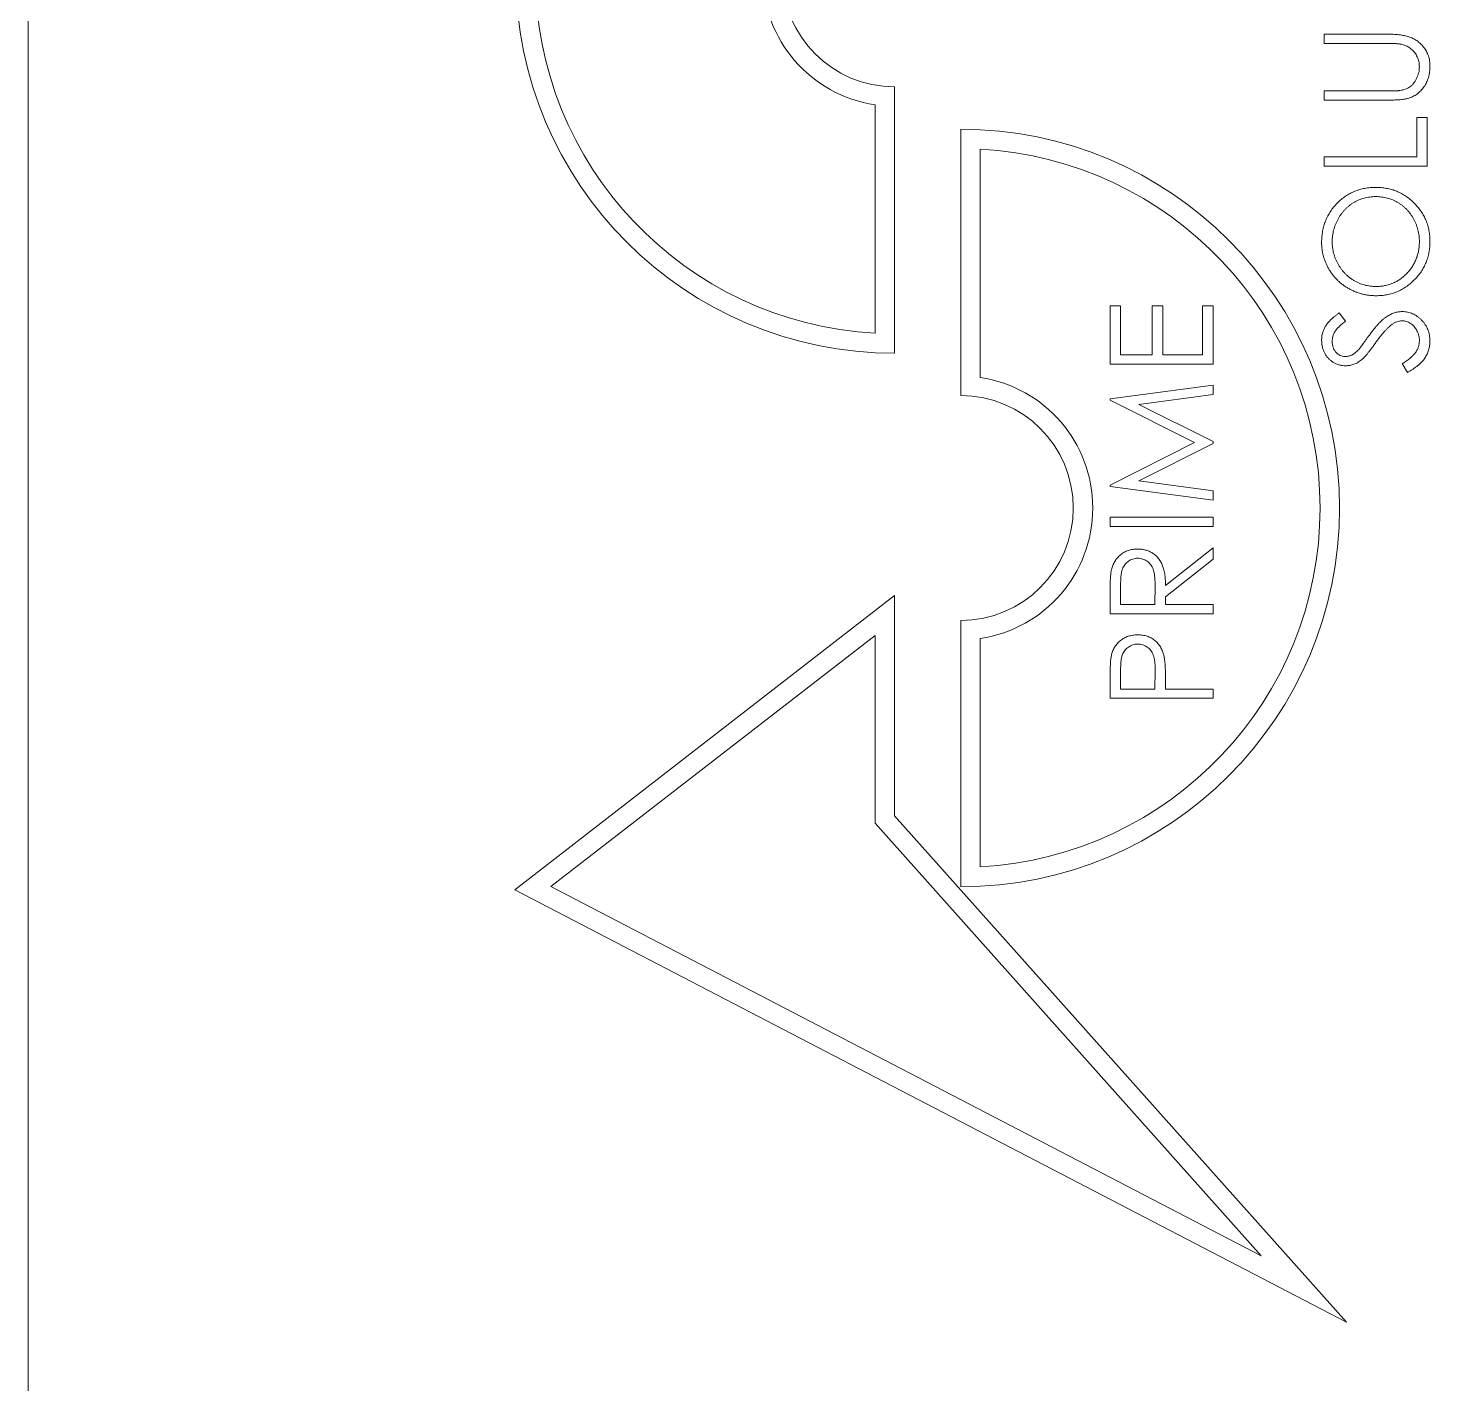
# Model space of a CAD drawing. Header units: millimetres. Extents: x 60229 to 91621, y 21923 to 36546.
# Drawn here: x 69860.73 to 69867.93, y 30009.08 to 30016.04 of the extents above; entities that cross this region are included whole.
import ezdxf

# ---------------------------------------------------------------- set-up
doc = ezdxf.new("R2010")
doc.units = ezdxf.units.MM

# ---------------------------------------------------------------- blocks, each defined once
blk = doc.blocks.new('PS2-40S3P40G-DM')
at = {"color": 7, "linetype": 'Continuous', "lineweight": 0}
for p, q in [((8.1555, -6.4077), (8.1555, 13.0923)), ((14.8119, 3.4856), (15.1315, 3.4856)), ((14.8119, 3.4381), (14.8119, 3.4856)), ((15.129, 3.4381), (14.8119, 3.4381)), ((12.6055, 1.8473), (12.6055, 3.2148)), ((14.8119, 3.1939), (15.129, 3.1939)), ((14.8119, 3.1464), (14.8119, 3.1939)), ((12.5055, 1.95), (12.5055, 3.1222)), ((15.1315, 3.1464), (14.8119, 3.1464)), ((15.2868, 3.0582), (15.3411, 3.0582)), ((15.2868, 2.8546), (15.2868, 3.0582)), ((15.3411, 3.0582), (15.3411, 2.8072)), ((12.9455, 2.9973), (12.9455, 1.6298)), ((13.0455, 2.8945), (13.0455, 1.7223)), ((14.8119, 2.8546), (15.2868, 2.8546)), ((14.8119, 2.8072), (14.8119, 2.8546)), ((15.3411, 2.8072), (14.8119, 2.8072)), ((13.7119, 2.09), (13.7662, 2.09)), ((13.7119, 1.7915), (13.7119, 2.09)), ((13.7662, 2.09), (13.7662, 1.839)), ((13.929, 2.09), (13.9833, 2.09)), ((13.929, 1.839), (13.929, 2.09)), ((13.9833, 2.09), (13.9833, 1.839)), ((14.1868, 2.09), (14.2411, 2.09)), ((14.1868, 1.839), (14.1868, 2.09)), ((14.2411, 2.09), (14.2411, 1.7915)), ((14.8879, 2.0541), (14.9205, 2.0112)), ((13.7662, 1.839), (13.929, 1.839)), ((13.9833, 1.839), (14.1868, 1.839)), ((14.2411, 1.7915), (13.7119, 1.7915)), ((15.239, 1.7488), (15.2122, 1.7936)), ((13.7119, 1.6127), (14.2411, 1.683)), ((14.2411, 1.683), (14.2411, 1.6353)), ((13.7119, 1.6058), (13.7119, 1.6127)), ((14.1461, 1.3878), (13.7119, 1.6058)), ((14.2411, 1.6353), (13.8603, 1.5846)), ((13.8603, 1.5846), (14.2411, 1.3936)), ((13.7119, 1.1694), (14.1461, 1.3878)), ((14.2411, 1.3829), (13.8595, 1.1911)), ((14.2411, 1.3936), (14.2411, 1.3829)), ((13.7119, 1.1626), (13.7119, 1.1694)), ((14.2411, 1.0927), (13.7119, 1.1626)), ((13.8595, 1.1911), (14.2411, 1.1405)), ((14.2411, 1.1405), (14.2411, 1.0927)), ((13.7119, 1.0045), (14.2411, 1.0045)), ((13.7119, 0.957), (13.7119, 1.0045)), ((14.2411, 0.957), (13.7119, 0.957)), ((14.2411, 1.0045), (14.2411, 0.957)), ((13.9968, 0.6541), (14.2411, 0.8485)), ((14.2411, 0.8485), (14.2411, 0.7898)), ((14.2411, 0.7898), (13.9968, 0.5954)), ((13.7662, 0.656), (13.7662, 0.5568)), ((13.9426, 0.5568), (13.9433, 0.6537)), ((12.6055, 0.6023), (10.6555, -0.9077)), ((12.6055, -0.5277), (12.6055, 0.6023)), ((13.7119, 0.5093), (13.7119, 0.6152)), ((13.9968, 0.5954), (13.9968, 0.5568)), ((14.2411, 0.5093), (13.7119, 0.5093)), ((13.7662, 0.5568), (13.9426, 0.5568)), ((13.9968, 0.5568), (14.2411, 0.5568)), ((14.2411, 0.5568), (14.2411, 0.5093)), ((12.9455, 0.4748), (12.9455, -0.8927)), ((12.5055, 0.3983), (10.8403, -0.8911)), ((12.5055, -0.5659), (12.5055, 0.3983)), ((13.0455, 0.3822), (13.0455, -0.79)), ((13.7662, 0.2194), (13.7662, 0.1226)), ((13.7119, 0.0751), (13.7119, 0.1789)), ((13.9426, 0.1226), (13.9437, 0.2152)), ((13.9968, 0.1604), (13.9968, 0.1226)), ((14.2411, 0.0751), (13.7119, 0.0751)), ((13.7662, 0.1226), (13.9426, 0.1226)), ((13.9968, 0.1226), (14.2411, 0.1226)), ((14.2411, 0.1226), (14.2411, 0.0751)), ((14.4879, -2.7875), (12.5055, -0.5659)), ((14.9255, -3.1277), (12.6055, -0.5277)), ((10.6555, -0.9077), (14.9255, -3.1277)), ((10.8403, -0.8911), (14.4879, -2.7875))]:
    blk.add_line(p, q, dxfattribs=at)
for centre, radius, start, end in [((12.6055, 3.7923), 1.945, 90, 270), ((12.6055, 3.7923), 1.845, 93.10698, 266.89302), ((12.6055, 3.7923), 0.6775, 98.48795, 261.51205), ((12.6055, 3.7923), 0.5775, 90, 270), ((12.9455, 1.0523), 1.945, 270, 90), ((12.9455, 1.0523), 1.845, 273.10698, 86.89302), ((12.9455, 1.0523), 0.6775, 278.48795, 81.51205), ((12.9455, 1.0523), 0.5775, 270, 90)]:
    blk.add_arc(centre, radius, start, end, dxfattribs=at)
for points, knots in [([(15.1315, 3.4856), (15.1373, 3.4855), (15.1485, 3.4855), (15.165, 3.4848), (15.1806, 3.4838), (15.1954, 3.4823), (15.2093, 3.4804), (15.2223, 3.4782), (15.2345, 3.4754), (15.246, 3.4722), (15.257, 3.4686), (15.2674, 3.4638), (15.2775, 3.4585), (15.2872, 3.4522), (15.2965, 3.4449), (15.3055, 3.437), (15.3141, 3.4281), (15.3223, 3.4185), (15.33, 3.4083), (15.3366, 3.3975), (15.342, 3.386), (15.3468, 3.3741), (15.3503, 3.3616), (15.3528, 3.3486), (15.3543, 3.335), (15.3545, 3.3258), (15.3546, 3.3212)], [0, 0, 0, 0, 0.054863, 0.107068, 0.156992, 0.20401, 0.248513, 0.290509, 0.330189, 0.367589, 0.403883, 0.440037, 0.476326, 0.512827, 0.550256, 0.588407, 0.627439, 0.667776, 0.708433, 0.748606, 0.788948, 0.829446, 0.87036, 0.912207, 0.955543, 1, 1, 1, 1]), ([(15.1315, 3.4856), (15.1373, 3.4855), (15.1485, 3.4855), (15.165, 3.4848), (15.1806, 3.4838), (15.1954, 3.4823), (15.2093, 3.4804), (15.2223, 3.4782), (15.2345, 3.4754), (15.246, 3.4722), (15.257, 3.4686), (15.2674, 3.4638), (15.2775, 3.4585), (15.2872, 3.4522), (15.2965, 3.4449), (15.3055, 3.437), (15.3141, 3.4281), (15.3223, 3.4185), (15.33, 3.4083), (15.3366, 3.3975), (15.342, 3.386), (15.3468, 3.3741), (15.3503, 3.3616), (15.3528, 3.3486), (15.3543, 3.335), (15.3545, 3.3258), (15.3546, 3.3212)], [0, 0, 0, 0, 0.054863, 0.107068, 0.156992, 0.20401, 0.248513, 0.290509, 0.330189, 0.367589, 0.403883, 0.440037, 0.476326, 0.512827, 0.550256, 0.588407, 0.627439, 0.667776, 0.708433, 0.748606, 0.788948, 0.829446, 0.87036, 0.912207, 0.955543, 1, 1, 1, 1]), ([(15.2111, 3.4327), (15.2092, 3.4331), (15.2051, 3.4341), (15.1981, 3.4351), (15.1898, 3.4361), (15.1801, 3.4368), (15.1692, 3.4374), (15.1569, 3.4378), (15.1434, 3.438), (15.1339, 3.4381), (15.129, 3.4381)], [0, 0, 0, 0, 0.0698351, 0.1556208, 0.2578016, 0.3738112, 0.5064025, 0.6555645, 0.8200793, 1, 1, 1, 1]), ([(15.2111, 3.4327), (15.2092, 3.4331), (15.2051, 3.4341), (15.1981, 3.4351), (15.1898, 3.4361), (15.1801, 3.4368), (15.1692, 3.4374), (15.1569, 3.4378), (15.1434, 3.438), (15.1339, 3.4381), (15.129, 3.4381)], [0, 0, 0, 0, 0.0698351, 0.1556208, 0.2578016, 0.3738112, 0.5064025, 0.6555645, 0.8200793, 1, 1, 1, 1]), ([(15.3004, 3.3185), (15.3002, 3.3228), (15.2999, 3.3314), (15.2979, 3.3442), (15.2943, 3.3567), (15.2894, 3.3688), (15.2835, 3.3803), (15.2763, 3.391), (15.268, 3.4005), (15.2587, 3.4092), (15.2483, 3.4167), (15.237, 3.4234), (15.2244, 3.4286), (15.2156, 3.4313), (15.2111, 3.4327)], [0, 0, 0, 0, 0.082893, 0.165308, 0.24777, 0.331788, 0.415226, 0.496315, 0.577102, 0.657736, 0.739278, 0.823164, 0.909473, 1, 1, 1, 1]), ([(15.3004, 3.3185), (15.3002, 3.3228), (15.2999, 3.3314), (15.2979, 3.3442), (15.2943, 3.3567), (15.2894, 3.3688), (15.2835, 3.3803), (15.2763, 3.391), (15.268, 3.4005), (15.2587, 3.4092), (15.2483, 3.4167), (15.237, 3.4234), (15.2244, 3.4286), (15.2156, 3.4313), (15.2111, 3.4327)], [0, 0, 0, 0, 0.082893, 0.165308, 0.24777, 0.331788, 0.415226, 0.496315, 0.577102, 0.657736, 0.739278, 0.823164, 0.909473, 1, 1, 1, 1]), ([(15.1993, 3.196), (15.2044, 3.1967), (15.214, 3.1982), (15.2278, 3.2022), (15.2402, 3.2075), (15.2515, 3.2141), (15.2618, 3.2224), (15.2709, 3.2327), (15.2793, 3.2448), (15.2866, 3.2585), (15.2926, 3.2732), (15.2971, 3.2882), (15.2999, 3.3034), (15.3002, 3.3135), (15.3004, 3.3185)], [0, 0, 0, 0, 0.0868981, 0.1677529, 0.244964, 0.3181296, 0.3923372, 0.4700996, 0.554266, 0.6443987, 0.7369184, 0.8261973, 0.913693, 1, 1, 1, 1]), ([(15.1993, 3.196), (15.2044, 3.1967), (15.214, 3.1982), (15.2278, 3.2022), (15.2402, 3.2075), (15.2515, 3.2141), (15.2618, 3.2224), (15.2709, 3.2327), (15.2793, 3.2448), (15.2866, 3.2585), (15.2926, 3.2732), (15.2971, 3.2882), (15.2999, 3.3034), (15.3002, 3.3135), (15.3004, 3.3185)], [0, 0, 0, 0, 0.0868981, 0.1677529, 0.244964, 0.3181296, 0.3923372, 0.4700996, 0.554266, 0.6443987, 0.7369184, 0.8261973, 0.913693, 1, 1, 1, 1]), ([(15.3546, 3.3212), (15.3545, 3.3161), (15.3543, 3.3061), (15.353, 3.2914), (15.3504, 3.2773), (15.3472, 3.2636), (15.3429, 3.2506), (15.3375, 3.2381), (15.3314, 3.2262), (15.3242, 3.2149), (15.3163, 3.2043), (15.3076, 3.1947), (15.2985, 3.1858), (15.2886, 3.1779), (15.2782, 3.171), (15.267, 3.165), (15.2553, 3.1598), (15.2471, 3.1571), (15.243, 3.1558)], [0, 0, 0, 0, 0.071184, 0.139662, 0.206344, 0.271408, 0.335461, 0.39832, 0.460631, 0.523264, 0.585019, 0.645206, 0.704252, 0.762968, 0.821064, 0.880088, 0.939381, 1, 1, 1, 1]), ([(15.3546, 3.3212), (15.3545, 3.3161), (15.3543, 3.3061), (15.353, 3.2914), (15.3504, 3.2773), (15.3472, 3.2636), (15.3429, 3.2506), (15.3375, 3.2381), (15.3314, 3.2262), (15.3242, 3.2149), (15.3163, 3.2043), (15.3076, 3.1947), (15.2985, 3.1858), (15.2886, 3.1779), (15.2782, 3.171), (15.267, 3.165), (15.2553, 3.1598), (15.2471, 3.1571), (15.243, 3.1558)], [0, 0, 0, 0, 0.071184, 0.139662, 0.206344, 0.271408, 0.335461, 0.39832, 0.460631, 0.523264, 0.585019, 0.645206, 0.704252, 0.762968, 0.821064, 0.880088, 0.939381, 1, 1, 1, 1]), ([(15.129, 3.1939), (15.1334, 3.1938), (15.142, 3.1938), (15.1541, 3.1939), (15.1649, 3.1942), (15.1743, 3.1943), (15.1825, 3.1947), (15.1893, 3.195), (15.1948, 3.1953), (15.198, 3.1958), (15.1993, 3.196)], [0, 0, 0, 0, 0.191079, 0.362605, 0.516099, 0.650038, 0.765977, 0.862374, 0.940842, 1, 1, 1, 1]), ([(15.129, 3.1939), (15.1334, 3.1938), (15.142, 3.1938), (15.1541, 3.1939), (15.1649, 3.1942), (15.1743, 3.1943), (15.1825, 3.1947), (15.1893, 3.195), (15.1948, 3.1953), (15.198, 3.1958), (15.1993, 3.196)], [0, 0, 0, 0, 0.191079, 0.362605, 0.516099, 0.650038, 0.765977, 0.862374, 0.940842, 1, 1, 1, 1]), ([(15.243, 3.1558), (15.2402, 3.155), (15.2341, 3.1533), (15.224, 3.1515), (15.2123, 3.15), (15.1992, 3.1485), (15.1844, 3.1477), (15.1682, 3.1469), (15.1504, 3.1464), (15.138, 3.1464), (15.1315, 3.1464)], [0, 0, 0, 0, 0.0781299, 0.1694654, 0.2743353, 0.3921102, 0.5236873, 0.6683654, 0.8271319, 1, 1, 1, 1]), ([(15.243, 3.1558), (15.2402, 3.155), (15.2341, 3.1533), (15.224, 3.1515), (15.2123, 3.15), (15.1992, 3.1485), (15.1844, 3.1477), (15.1682, 3.1469), (15.1504, 3.1464), (15.138, 3.1464), (15.1315, 3.1464)], [0, 0, 0, 0, 0.0781299, 0.1694654, 0.2743353, 0.3921102, 0.5236873, 0.6683654, 0.8271319, 1, 1, 1, 1]), ([(14.7983, 2.4171), (14.7986, 2.4269), (14.7991, 2.4461), (14.8029, 2.4744), (14.8091, 2.5014), (14.8179, 2.5273), (14.8293, 2.5519), (14.8432, 2.5753), (14.8596, 2.5974), (14.8783, 2.618), (14.8988, 2.6369), (14.9207, 2.6534), (14.9438, 2.6674), (14.9681, 2.6788), (14.9934, 2.6878), (15.0201, 2.694), (15.0478, 2.6979), (15.0667, 2.6984), (15.0763, 2.6986)], [0, 0, 0, 0, 0.066567, 0.130742, 0.193348, 0.254998, 0.316119, 0.377264, 0.4394, 0.502805, 0.566356, 0.628251, 0.689107, 0.749358, 0.81018, 0.871617, 0.934873, 1, 1, 1, 1]), ([(14.7983, 2.4171), (14.7986, 2.4269), (14.7991, 2.4461), (14.8029, 2.4744), (14.8091, 2.5014), (14.8179, 2.5273), (14.8293, 2.5519), (14.8432, 2.5753), (14.8596, 2.5974), (14.8783, 2.618), (14.8988, 2.6369), (14.9207, 2.6534), (14.9438, 2.6674), (14.9681, 2.6788), (14.9934, 2.6878), (15.0201, 2.694), (15.0478, 2.6979), (15.0667, 2.6984), (15.0763, 2.6986)], [0, 0, 0, 0, 0.066567, 0.130742, 0.193348, 0.254998, 0.316119, 0.377264, 0.4394, 0.502805, 0.566356, 0.628251, 0.689107, 0.749358, 0.81018, 0.871617, 0.934873, 1, 1, 1, 1]), ([(15.0763, 2.6986), (15.0858, 2.6984), (15.1046, 2.6979), (15.1321, 2.694), (15.1586, 2.6877), (15.1839, 2.6789), (15.2081, 2.6675), (15.2312, 2.6535), (15.2532, 2.637), (15.2738, 2.6182), (15.2927, 2.5977), (15.3093, 2.5759), (15.3233, 2.5528), (15.3349, 2.5287), (15.3436, 2.5034), (15.35, 2.477), (15.3539, 2.4495), (15.3544, 2.4308), (15.3546, 2.4213)], [0, 0, 0, 0, 0.065234, 0.128584, 0.190343, 0.251408, 0.312206, 0.373614, 0.436264, 0.500407, 0.564535, 0.627137, 0.688338, 0.74924, 0.810076, 0.871656, 0.934766, 1, 1, 1, 1]), ([(15.0763, 2.6986), (15.0858, 2.6984), (15.1046, 2.6979), (15.1321, 2.694), (15.1586, 2.6877), (15.1839, 2.6789), (15.2081, 2.6675), (15.2312, 2.6535), (15.2532, 2.637), (15.2738, 2.6182), (15.2927, 2.5977), (15.3093, 2.5759), (15.3233, 2.5528), (15.3349, 2.5287), (15.3436, 2.5034), (15.35, 2.477), (15.3539, 2.4495), (15.3544, 2.4308), (15.3546, 2.4213)], [0, 0, 0, 0, 0.065234, 0.128584, 0.190343, 0.251408, 0.312206, 0.373614, 0.436264, 0.500407, 0.564535, 0.627137, 0.688338, 0.74924, 0.810076, 0.871656, 0.934766, 1, 1, 1, 1]), ([(15.0762, 2.6511), (15.071, 2.6511), (15.0609, 2.6509), (15.0458, 2.6493), (15.0311, 2.6471), (15.0168, 2.6438), (15.0029, 2.6395), (14.9894, 2.6343), (14.9762, 2.6281), (14.9634, 2.6211), (14.9511, 2.6131), (14.9394, 2.6044), (14.9284, 2.5948), (14.9179, 2.5846), (14.9082, 2.5736), (14.8991, 2.5617), (14.8904, 2.5492), (14.8827, 2.5358), (14.8756, 2.5221), (14.8695, 2.508), (14.8642, 2.4938), (14.86, 2.4793), (14.8567, 2.4646), (14.8544, 2.4497), (14.8528, 2.4346), (14.8527, 2.4245), (14.8526, 2.4194)], [0, 0, 0, 0, 0.042912, 0.085123, 0.126463, 0.167439, 0.207959, 0.248229, 0.288726, 0.329643, 0.370507, 0.411095, 0.451782, 0.492365, 0.533442, 0.575216, 0.617557, 0.660784, 0.704049, 0.746973, 0.789181, 0.831118, 0.873248, 0.915173, 0.957384, 1, 1, 1, 1]), ([(15.0762, 2.6511), (15.071, 2.6511), (15.0609, 2.6509), (15.0458, 2.6493), (15.0311, 2.6471), (15.0168, 2.6438), (15.0029, 2.6395), (14.9894, 2.6343), (14.9762, 2.6281), (14.9634, 2.6211), (14.9511, 2.6131), (14.9394, 2.6044), (14.9284, 2.5948), (14.9179, 2.5846), (14.9082, 2.5736), (14.8991, 2.5617), (14.8904, 2.5492), (14.8827, 2.5358), (14.8756, 2.5221), (14.8695, 2.508), (14.8642, 2.4938), (14.86, 2.4793), (14.8567, 2.4646), (14.8544, 2.4497), (14.8528, 2.4346), (14.8527, 2.4245), (14.8526, 2.4194)], [0, 0, 0, 0, 0.042912, 0.085123, 0.126463, 0.167439, 0.207959, 0.248229, 0.288726, 0.329643, 0.370507, 0.411095, 0.451782, 0.492365, 0.533442, 0.575216, 0.617557, 0.660784, 0.704049, 0.746973, 0.789181, 0.831118, 0.873248, 0.915173, 0.957384, 1, 1, 1, 1]), ([(15.3004, 2.4194), (15.3003, 2.4246), (15.3002, 2.435), (15.2987, 2.4504), (15.2964, 2.4656), (15.2931, 2.4805), (15.289, 2.495), (15.2839, 2.5093), (15.2778, 2.5232), (15.271, 2.5368), (15.2632, 2.5499), (15.2549, 2.5623), (15.2458, 2.5739), (15.2361, 2.5849), (15.2255, 2.595), (15.2144, 2.6045), (15.2025, 2.6131), (15.1901, 2.621), (15.1772, 2.6282), (15.1638, 2.6343), (15.1501, 2.6395), (15.136, 2.6438), (15.1215, 2.6471), (15.1067, 2.6493), (15.0916, 2.6509), (15.0813, 2.6511), (15.0762, 2.6511)], [0, 0, 0, 0, 0.043639, 0.086549, 0.129194, 0.171459, 0.213444, 0.255398, 0.297507, 0.340084, 0.382496, 0.424107, 0.464849, 0.505555, 0.546202, 0.586772, 0.627275, 0.668486, 0.709511, 0.750395, 0.791069, 0.832005, 0.873119, 0.9146, 0.95695, 1, 1, 1, 1]), ([(15.3004, 2.4194), (15.3003, 2.4246), (15.3002, 2.435), (15.2987, 2.4504), (15.2964, 2.4656), (15.2931, 2.4805), (15.289, 2.495), (15.2839, 2.5093), (15.2778, 2.5232), (15.271, 2.5368), (15.2632, 2.5499), (15.2549, 2.5623), (15.2458, 2.5739), (15.2361, 2.5849), (15.2255, 2.595), (15.2144, 2.6045), (15.2025, 2.6131), (15.1901, 2.621), (15.1772, 2.6282), (15.1638, 2.6343), (15.1501, 2.6395), (15.136, 2.6438), (15.1215, 2.6471), (15.1067, 2.6493), (15.0916, 2.6509), (15.0813, 2.6511), (15.0762, 2.6511)], [0, 0, 0, 0, 0.043639, 0.086549, 0.129194, 0.171459, 0.213444, 0.255398, 0.297507, 0.340084, 0.382496, 0.424107, 0.464849, 0.505555, 0.546202, 0.586772, 0.627275, 0.668486, 0.709511, 0.750395, 0.791069, 0.832005, 0.873119, 0.9146, 0.95695, 1, 1, 1, 1]), ([(15.0788, 2.1423), (15.0725, 2.1424), (15.06, 2.1425), (15.0414, 2.1445), (15.0232, 2.1473), (15.0052, 2.1513), (14.9877, 2.1566), (14.9704, 2.1628), (14.9536, 2.1704), (14.9372, 2.1789), (14.9214, 2.1885), (14.9064, 2.1991), (14.8922, 2.2102), (14.8791, 2.2225), (14.8667, 2.2355), (14.8553, 2.2493), (14.8447, 2.2639), (14.8351, 2.2794), (14.8264, 2.2954), (14.819, 2.3118), (14.8126, 2.3286), (14.8074, 2.3456), (14.8033, 2.363), (14.8005, 2.3807), (14.7986, 2.3988), (14.7984, 2.4109), (14.7983, 2.4171)], [0, 0, 0, 0, 0.043209, 0.085873, 0.12812, 0.170152, 0.211918, 0.253753, 0.296006, 0.338443, 0.381015, 0.42282, 0.464089, 0.505126, 0.545975, 0.586985, 0.628339, 0.670084, 0.711992, 0.753039, 0.794049, 0.834886, 0.875498, 0.916547, 0.958004, 1, 1, 1, 1]), ([(15.0788, 2.1423), (15.0725, 2.1424), (15.06, 2.1425), (15.0414, 2.1445), (15.0232, 2.1473), (15.0052, 2.1513), (14.9877, 2.1566), (14.9704, 2.1628), (14.9536, 2.1704), (14.9372, 2.1789), (14.9214, 2.1885), (14.9064, 2.1991), (14.8922, 2.2102), (14.8791, 2.2225), (14.8667, 2.2355), (14.8553, 2.2493), (14.8447, 2.2639), (14.8351, 2.2794), (14.8264, 2.2954), (14.819, 2.3118), (14.8126, 2.3286), (14.8074, 2.3456), (14.8033, 2.363), (14.8005, 2.3807), (14.7986, 2.3988), (14.7984, 2.4109), (14.7983, 2.4171)], [0, 0, 0, 0, 0.043209, 0.085873, 0.12812, 0.170152, 0.211918, 0.253753, 0.296006, 0.338443, 0.381015, 0.42282, 0.464089, 0.505126, 0.545975, 0.586985, 0.628339, 0.670084, 0.711992, 0.753039, 0.794049, 0.834886, 0.875498, 0.916547, 0.958004, 1, 1, 1, 1]), ([(14.8526, 2.4194), (14.8527, 2.4144), (14.8528, 2.4044), (14.8544, 2.3895), (14.8567, 2.3749), (14.86, 2.3604), (14.8643, 2.3461), (14.8694, 2.3321), (14.8756, 2.3182), (14.8827, 2.3046), (14.8906, 2.2916), (14.8991, 2.2791), (14.9083, 2.2674), (14.9182, 2.2565), (14.9288, 2.2463), (14.9399, 2.2368), (14.9518, 2.228), (14.9643, 2.2201), (14.9773, 2.213), (14.9906, 2.2067), (15.0044, 2.2015), (15.0186, 2.1973), (15.0331, 2.1938), (15.0479, 2.1916), (15.0631, 2.19), (15.0734, 2.1899), (15.0786, 2.1898)], [0, 0, 0, 0, 0.042017, 0.083632, 0.124965, 0.166222, 0.207584, 0.249508, 0.291612, 0.334606, 0.37747, 0.419392, 0.460873, 0.501919, 0.542707, 0.583836, 0.624654, 0.666009, 0.707437, 0.748588, 0.789403, 0.830765, 0.87209, 0.914006, 0.956505, 1, 1, 1, 1]), ([(14.8526, 2.4194), (14.8527, 2.4144), (14.8528, 2.4044), (14.8544, 2.3895), (14.8567, 2.3749), (14.86, 2.3604), (14.8643, 2.3461), (14.8694, 2.3321), (14.8756, 2.3182), (14.8827, 2.3046), (14.8906, 2.2916), (14.8991, 2.2791), (14.9083, 2.2674), (14.9182, 2.2565), (14.9288, 2.2463), (14.9399, 2.2368), (14.9518, 2.228), (14.9643, 2.2201), (14.9773, 2.213), (14.9906, 2.2067), (15.0044, 2.2015), (15.0186, 2.1973), (15.0331, 2.1938), (15.0479, 2.1916), (15.0631, 2.19), (15.0734, 2.1899), (15.0786, 2.1898)], [0, 0, 0, 0, 0.042017, 0.083632, 0.124965, 0.166222, 0.207584, 0.249508, 0.291612, 0.334606, 0.37747, 0.419392, 0.460873, 0.501919, 0.542707, 0.583836, 0.624654, 0.666009, 0.707437, 0.748588, 0.789403, 0.830765, 0.87209, 0.914006, 0.956505, 1, 1, 1, 1]), ([(15.0786, 2.1898), (15.0863, 2.19), (15.1013, 2.1904), (15.1233, 2.1937), (15.1445, 2.1988), (15.1648, 2.2063), (15.1841, 2.2158), (15.2026, 2.2274), (15.22, 2.2412), (15.2364, 2.2569), (15.2513, 2.274), (15.2645, 2.2922), (15.2755, 2.3113), (15.2848, 2.3312), (15.2917, 2.352), (15.2967, 2.3737), (15.2999, 2.3963), (15.3002, 2.4116), (15.3004, 2.4194)], [0, 0, 0, 0, 0.064501, 0.126894, 0.187739, 0.24842, 0.308586, 0.36958, 0.431822, 0.496172, 0.560657, 0.623491, 0.685245, 0.746643, 0.808335, 0.870491, 0.93432, 1, 1, 1, 1]), ([(15.0786, 2.1898), (15.0863, 2.19), (15.1013, 2.1904), (15.1233, 2.1937), (15.1445, 2.1988), (15.1648, 2.2063), (15.1841, 2.2158), (15.2026, 2.2274), (15.22, 2.2412), (15.2364, 2.2569), (15.2513, 2.274), (15.2645, 2.2922), (15.2755, 2.3113), (15.2848, 2.3312), (15.2917, 2.352), (15.2967, 2.3737), (15.2999, 2.3963), (15.3002, 2.4116), (15.3004, 2.4194)], [0, 0, 0, 0, 0.064501, 0.126894, 0.187739, 0.24842, 0.308586, 0.36958, 0.431822, 0.496172, 0.560657, 0.623491, 0.685245, 0.746643, 0.808335, 0.870491, 0.93432, 1, 1, 1, 1]), ([(15.3546, 2.4213), (15.3544, 2.4117), (15.3539, 2.3928), (15.35, 2.3651), (15.3438, 2.3384), (15.335, 2.3129), (15.3235, 2.2886), (15.3096, 2.2654), (15.293, 2.2434), (15.2743, 2.2228), (15.2538, 2.2039), (15.2319, 2.1875), (15.209, 2.1735), (15.185, 2.1622), (15.16, 2.1531), (15.1338, 2.147), (15.1067, 2.143), (15.0882, 2.1425), (15.0788, 2.1423)], [0, 0, 0, 0, 0.065819, 0.129747, 0.192072, 0.253459, 0.31457, 0.37628, 0.439026, 0.503267, 0.567493, 0.629705, 0.691, 0.751452, 0.812004, 0.87315, 0.935635, 1, 1, 1, 1]), ([(15.3546, 2.4213), (15.3544, 2.4117), (15.3539, 2.3928), (15.35, 2.3651), (15.3438, 2.3384), (15.335, 2.3129), (15.3235, 2.2886), (15.3096, 2.2654), (15.293, 2.2434), (15.2743, 2.2228), (15.2538, 2.2039), (15.2319, 2.1875), (15.209, 2.1735), (15.185, 2.1622), (15.16, 2.1531), (15.1338, 2.147), (15.1067, 2.143), (15.0882, 2.1425), (15.0788, 2.1423)], [0, 0, 0, 0, 0.065819, 0.129747, 0.192072, 0.253459, 0.31457, 0.37628, 0.439026, 0.503267, 0.567493, 0.629705, 0.691, 0.751452, 0.812004, 0.87315, 0.935635, 1, 1, 1, 1]), ([(14.7983, 1.9131), (14.7986, 1.9194), (14.799, 1.9318), (14.8027, 1.95), (14.8087, 1.9676), (14.8157, 1.9817), (14.8227, 1.9928), (14.8291, 2.0012), (14.8364, 2.0098), (14.8448, 2.0184), (14.8541, 2.0272), (14.8645, 2.0361), (14.8757, 2.0452), (14.8838, 2.0511), (14.8879, 2.0541)], [0, 0, 0, 0, 0.107209, 0.2132044, 0.3185615, 0.4265006, 0.4833404, 0.5432849, 0.6079743, 0.6771986, 0.7507411, 0.8287515, 0.9122099, 1, 1, 1, 1]), ([(14.7983, 1.9131), (14.7986, 1.9194), (14.799, 1.9318), (14.8027, 1.95), (14.8087, 1.9676), (14.8157, 1.9817), (14.8227, 1.9928), (14.8291, 2.0012), (14.8364, 2.0098), (14.8448, 2.0184), (14.8541, 2.0272), (14.8645, 2.0361), (14.8757, 2.0452), (14.8838, 2.0511), (14.8879, 2.0541)], [0, 0, 0, 0, 0.107209, 0.2132044, 0.3185615, 0.4265006, 0.4833404, 0.5432849, 0.6079743, 0.6771986, 0.7507411, 0.8287515, 0.9122099, 1, 1, 1, 1]), ([(15.0407, 1.9362), (15.0448, 1.942), (15.0529, 1.9531), (15.0651, 1.9689), (15.077, 1.9833), (15.0885, 1.9962), (15.0996, 2.0078), (15.1105, 2.018), (15.1209, 2.0268), (15.1342, 2.0365), (15.1507, 2.0462), (15.1709, 2.0546), (15.1911, 2.0599), (15.2047, 2.0606), (15.2114, 2.0609)], [0, 0, 0, 0, 0.096967, 0.187763, 0.272381, 0.351302, 0.424312, 0.491882, 0.554203, 0.610843, 0.715918, 0.81455, 0.9085, 1, 1, 1, 1]), ([(15.0407, 1.9362), (15.0448, 1.942), (15.0529, 1.9531), (15.0651, 1.9689), (15.077, 1.9833), (15.0885, 1.9962), (15.0996, 2.0078), (15.1105, 2.018), (15.1209, 2.0268), (15.1342, 2.0365), (15.1507, 2.0462), (15.1709, 2.0546), (15.1911, 2.0599), (15.2047, 2.0606), (15.2114, 2.0609)], [0, 0, 0, 0, 0.096967, 0.187763, 0.272381, 0.351302, 0.424312, 0.491882, 0.554203, 0.610843, 0.715918, 0.81455, 0.9085, 1, 1, 1, 1]), ([(15.2114, 2.0609), (15.2162, 2.0608), (15.2256, 2.0606), (15.2394, 2.0583), (15.2528, 2.055), (15.2656, 2.0501), (15.278, 2.0439), (15.2899, 2.0362), (15.3013, 2.0272), (15.3121, 2.0169), (15.322, 2.0057), (15.3307, 1.9938), (15.3382, 1.9813), (15.3442, 1.9681), (15.3488, 1.9543), (15.3522, 1.94), (15.3543, 1.9251), (15.3545, 1.9149), (15.3546, 1.9097)], [0, 0, 0, 0, 0.061495, 0.121796, 0.180952, 0.240299, 0.299757, 0.3608, 0.423165, 0.488346, 0.553642, 0.617281, 0.680182, 0.742142, 0.804628, 0.868236, 0.933008, 1, 1, 1, 1]), ([(15.2114, 2.0609), (15.2162, 2.0608), (15.2256, 2.0606), (15.2394, 2.0583), (15.2528, 2.055), (15.2656, 2.0501), (15.278, 2.0439), (15.2899, 2.0362), (15.3013, 2.0272), (15.3121, 2.0169), (15.322, 2.0057), (15.3307, 1.9938), (15.3382, 1.9813), (15.3442, 1.9681), (15.3488, 1.9543), (15.3522, 1.94), (15.3543, 1.9251), (15.3545, 1.9149), (15.3546, 1.9097)], [0, 0, 0, 0, 0.061495, 0.121796, 0.180952, 0.240299, 0.299757, 0.3608, 0.423165, 0.488346, 0.553642, 0.617281, 0.680182, 0.742142, 0.804628, 0.868236, 0.933008, 1, 1, 1, 1]), ([(14.9205, 2.0112), (14.9171, 2.0086), (14.9107, 2.0036), (14.9017, 1.996), (14.8934, 1.9889), (14.8863, 1.9818), (14.8797, 1.9753), (14.8742, 1.9689), (14.8696, 1.9628), (14.8646, 1.9552), (14.8598, 1.9455), (14.8556, 1.9334), (14.8531, 1.9208), (14.8528, 1.9122), (14.8526, 1.9078)], [0, 0, 0, 0, 0.098449, 0.18959, 0.274128, 0.352111, 0.423687, 0.489026, 0.548936, 0.601892, 0.701259, 0.799633, 0.898566, 1, 1, 1, 1]), ([(14.9205, 2.0112), (14.9171, 2.0086), (14.9107, 2.0036), (14.9017, 1.996), (14.8934, 1.9889), (14.8863, 1.9818), (14.8797, 1.9753), (14.8742, 1.9689), (14.8696, 1.9628), (14.8646, 1.9552), (14.8598, 1.9455), (14.8556, 1.9334), (14.8531, 1.9208), (14.8528, 1.9122), (14.8526, 1.9078)], [0, 0, 0, 0, 0.098449, 0.18959, 0.274128, 0.352111, 0.423687, 0.489026, 0.548936, 0.601892, 0.701259, 0.799633, 0.898566, 1, 1, 1, 1]), ([(15.1587, 1.9944), (15.1557, 1.9921), (15.1494, 1.9871), (15.1399, 1.9785), (15.1301, 1.9685), (15.1198, 1.9573), (15.109, 1.9447), (15.0977, 1.9307), (15.0861, 1.9154), (15.0784, 1.9046), (15.0744, 1.899)], [0, 0, 0, 0, 0.090281, 0.189534, 0.299205, 0.418374, 0.548366, 0.688129, 0.83908, 1, 1, 1, 1]), ([(15.1587, 1.9944), (15.1557, 1.9921), (15.1494, 1.9871), (15.1399, 1.9785), (15.1301, 1.9685), (15.1198, 1.9573), (15.109, 1.9447), (15.0977, 1.9307), (15.0861, 1.9154), (15.0784, 1.9046), (15.0744, 1.899)], [0, 0, 0, 0, 0.090281, 0.189534, 0.299205, 0.418374, 0.548366, 0.688129, 0.83908, 1, 1, 1, 1]), ([(15.2107, 2.0134), (15.2063, 2.0132), (15.1974, 2.0127), (15.1842, 2.0089), (15.1711, 2.0029), (15.1629, 1.9973), (15.1587, 1.9944)], [0, 0, 0, 0, 0.234748, 0.475391, 0.728528, 1, 1, 1, 1]), ([(15.2107, 2.0134), (15.2063, 2.0132), (15.1974, 2.0127), (15.1842, 2.0089), (15.1711, 2.0029), (15.1629, 1.9973), (15.1587, 1.9944)], [0, 0, 0, 0, 0.234748, 0.475391, 0.728528, 1, 1, 1, 1]), ([(15.3004, 1.9097), (15.3002, 1.9144), (15.3, 1.9236), (15.2976, 1.9371), (15.2936, 1.9502), (15.2882, 1.9628), (15.2816, 1.9744), (15.2739, 1.9847), (15.2649, 1.9934), (15.255, 2.0007), (15.2445, 2.0063), (15.2336, 2.0105), (15.2222, 2.0129), (15.2146, 2.0132), (15.2107, 2.0134)], [0, 0, 0, 0, 0.091295, 0.180992, 0.270379, 0.360478, 0.448694, 0.532623, 0.614316, 0.694491, 0.772638, 0.849284, 0.923941, 1, 1, 1, 1]), ([(15.3004, 1.9097), (15.3002, 1.9144), (15.3, 1.9236), (15.2976, 1.9371), (15.2936, 1.9502), (15.2882, 1.9628), (15.2816, 1.9744), (15.2739, 1.9847), (15.2649, 1.9934), (15.255, 2.0007), (15.2445, 2.0063), (15.2336, 2.0105), (15.2222, 2.0129), (15.2146, 2.0132), (15.2107, 2.0134)], [0, 0, 0, 0, 0.091295, 0.180992, 0.270379, 0.360478, 0.448694, 0.532623, 0.614316, 0.694491, 0.772638, 0.849284, 0.923941, 1, 1, 1, 1]), ([(14.9218, 1.7827), (14.9162, 1.7829), (14.9052, 1.7833), (14.889, 1.7866), (14.8735, 1.7918), (14.859, 1.7991), (14.8457, 1.8086), (14.8335, 1.8195), (14.8231, 1.8324), (14.8142, 1.8467), (14.8071, 1.8622), (14.802, 1.8786), (14.799, 1.8957), (14.7986, 1.9072), (14.7983, 1.9131)], [0, 0, 0, 0, 0.083771, 0.165751, 0.246237, 0.327404, 0.408726, 0.48963, 0.57161, 0.655742, 0.741224, 0.826577, 0.912004, 1, 1, 1, 1]), ([(14.9218, 1.7827), (14.9162, 1.7829), (14.9052, 1.7833), (14.889, 1.7866), (14.8735, 1.7918), (14.859, 1.7991), (14.8457, 1.8086), (14.8335, 1.8195), (14.8231, 1.8324), (14.8142, 1.8467), (14.8071, 1.8622), (14.802, 1.8786), (14.799, 1.8957), (14.7986, 1.9072), (14.7983, 1.9131)], [0, 0, 0, 0, 0.083771, 0.165751, 0.246237, 0.327404, 0.408726, 0.48963, 0.57161, 0.655742, 0.741224, 0.826577, 0.912004, 1, 1, 1, 1]), ([(14.8526, 1.9078), (14.8528, 1.9024), (14.8531, 1.8918), (14.857, 1.8769), (14.863, 1.8634), (14.8715, 1.8518), (14.8817, 1.8422), (14.8933, 1.8352), (14.9061, 1.831), (14.9151, 1.8305), (14.9196, 1.8302)], [0, 0, 0, 0, 0.143031, 0.275822, 0.401869, 0.527875, 0.650459, 0.765964, 0.880809, 1, 1, 1, 1]), ([(14.8526, 1.9078), (14.8528, 1.9024), (14.8531, 1.8918), (14.857, 1.8769), (14.863, 1.8634), (14.8715, 1.8518), (14.8817, 1.8422), (14.8933, 1.8352), (14.9061, 1.831), (14.9151, 1.8305), (14.9196, 1.8302)], [0, 0, 0, 0, 0.143031, 0.275822, 0.401869, 0.527875, 0.650459, 0.765964, 0.880809, 1, 1, 1, 1]), ([(14.988, 1.8651), (14.989, 1.8663), (14.9915, 1.869), (14.9955, 1.874), (15.0004, 1.8807), (15.0066, 1.8888), (15.0137, 1.8984), (15.0217, 1.9097), (15.0309, 1.9224), (15.0373, 1.9315), (15.0407, 1.9362)], [0, 0, 0, 0, 0.052594, 0.124952, 0.218094, 0.333502, 0.468789, 0.624938, 0.801683, 1, 1, 1, 1]), ([(14.988, 1.8651), (14.989, 1.8663), (14.9915, 1.869), (14.9955, 1.874), (15.0004, 1.8807), (15.0066, 1.8888), (15.0137, 1.8984), (15.0217, 1.9097), (15.0309, 1.9224), (15.0373, 1.9315), (15.0407, 1.9362)], [0, 0, 0, 0, 0.052594, 0.124952, 0.218094, 0.333502, 0.468789, 0.624938, 0.801683, 1, 1, 1, 1]), ([(15.0744, 1.899), (15.0704, 1.8935), (15.0628, 1.8828), (15.0516, 1.8679), (15.0413, 1.8546), (15.0319, 1.8429), (15.0233, 1.8329), (15.0157, 1.8244), (15.0088, 1.8177), (15.0044, 1.814), (15.0024, 1.8123)], [0, 0, 0, 0, 0.181535, 0.347082, 0.495568, 0.628357, 0.74552, 0.845831, 0.930782, 1, 1, 1, 1]), ([(15.0744, 1.899), (15.0704, 1.8935), (15.0628, 1.8828), (15.0516, 1.8679), (15.0413, 1.8546), (15.0319, 1.8429), (15.0233, 1.8329), (15.0157, 1.8244), (15.0088, 1.8177), (15.0044, 1.814), (15.0024, 1.8123)], [0, 0, 0, 0, 0.181535, 0.347082, 0.495568, 0.628357, 0.74552, 0.845831, 0.930782, 1, 1, 1, 1]), ([(15.2122, 1.7936), (15.2191, 1.7977), (15.2325, 1.8057), (15.2505, 1.819), (15.2658, 1.8328), (15.2784, 1.8471), (15.2882, 1.862), (15.2952, 1.8774), (15.2996, 1.8934), (15.3001, 1.9043), (15.3004, 1.9097)], [0, 0, 0, 0, 0.159004, 0.304646, 0.438547, 0.562322, 0.677433, 0.786897, 0.893611, 1, 1, 1, 1]), ([(15.2122, 1.7936), (15.2191, 1.7977), (15.2325, 1.8057), (15.2505, 1.819), (15.2658, 1.8328), (15.2784, 1.8471), (15.2882, 1.862), (15.2952, 1.8774), (15.2996, 1.8934), (15.3001, 1.9043), (15.3004, 1.9097)], [0, 0, 0, 0, 0.159004, 0.304646, 0.438547, 0.562322, 0.677433, 0.786897, 0.893611, 1, 1, 1, 1]), ([(15.3546, 1.9097), (15.3546, 1.9057), (15.3544, 1.8978), (15.3531, 1.886), (15.3511, 1.8745), (15.3481, 1.8634), (15.3444, 1.8525), (15.3398, 1.8419), (15.3344, 1.8316), (15.3281, 1.8215), (15.3209, 1.8116), (15.3124, 1.8021), (15.303, 1.7927), (15.2924, 1.7834), (15.2806, 1.7744), (15.2678, 1.7656), (15.2538, 1.757), (15.244, 1.7516), (15.239, 1.7488)], [0, 0, 0, 0, 0.057207, 0.113694, 0.169175, 0.224155, 0.278714, 0.333787, 0.389234, 0.445813, 0.503694, 0.564283, 0.627963, 0.694643, 0.765377, 0.839615, 0.917539, 1, 1, 1, 1]), ([(15.3546, 1.9097), (15.3546, 1.9057), (15.3544, 1.8978), (15.3531, 1.886), (15.3511, 1.8745), (15.3481, 1.8634), (15.3444, 1.8525), (15.3398, 1.8419), (15.3344, 1.8316), (15.3281, 1.8215), (15.3209, 1.8116), (15.3124, 1.8021), (15.303, 1.7927), (15.2924, 1.7834), (15.2806, 1.7744), (15.2678, 1.7656), (15.2538, 1.757), (15.244, 1.7516), (15.239, 1.7488)], [0, 0, 0, 0, 0.057207, 0.113694, 0.169175, 0.224155, 0.278714, 0.333787, 0.389234, 0.445813, 0.503694, 0.564283, 0.627963, 0.694643, 0.765377, 0.839615, 0.917539, 1, 1, 1, 1]), ([(14.9196, 1.8302), (14.9224, 1.8303), (14.9281, 1.8304), (14.9365, 1.832), (14.9449, 1.8342), (14.9532, 1.8376), (14.9616, 1.8422), (14.9702, 1.8484), (14.9791, 1.8561), (14.9849, 1.862), (14.988, 1.8651)], [0, 0, 0, 0, 0.107282, 0.216059, 0.322956, 0.434131, 0.553424, 0.686081, 0.83426, 1, 1, 1, 1]), ([(14.9196, 1.8302), (14.9224, 1.8303), (14.9281, 1.8304), (14.9365, 1.832), (14.9449, 1.8342), (14.9532, 1.8376), (14.9616, 1.8422), (14.9702, 1.8484), (14.9791, 1.8561), (14.9849, 1.862), (14.988, 1.8651)], [0, 0, 0, 0, 0.107282, 0.216059, 0.322956, 0.434131, 0.553424, 0.686081, 0.83426, 1, 1, 1, 1]), ([(15.0024, 1.8123), (14.9993, 1.81), (14.9932, 1.8054), (14.9836, 1.7993), (14.9738, 1.7942), (14.9638, 1.79), (14.9536, 1.7867), (14.9432, 1.7844), (14.9325, 1.783), (14.9254, 1.7828), (14.9218, 1.7827)], [0, 0, 0, 0, 0.133502, 0.26255, 0.388252, 0.511531, 0.633734, 0.755402, 0.877557, 1, 1, 1, 1]), ([(15.0024, 1.8123), (14.9993, 1.81), (14.9932, 1.8054), (14.9836, 1.7993), (14.9738, 1.7942), (14.9638, 1.79), (14.9536, 1.7867), (14.9432, 1.7844), (14.9325, 1.783), (14.9254, 1.7828), (14.9218, 1.7827)], [0, 0, 0, 0, 0.133502, 0.26255, 0.388252, 0.511531, 0.633734, 0.755402, 0.877557, 1, 1, 1, 1]), ([(13.7191, 0.7351), (13.7201, 0.7389), (13.722, 0.7466), (13.726, 0.7576), (13.7306, 0.7681), (13.736, 0.7781), (13.7423, 0.7874), (13.7493, 0.7963), (13.7571, 0.8045), (13.7656, 0.8122), (13.7747, 0.8191), (13.7844, 0.8252), (13.7947, 0.8304), (13.8055, 0.8344), (13.8167, 0.8378), (13.8285, 0.8401), (13.8408, 0.8415), (13.8492, 0.8416), (13.8534, 0.8417)], [0, 0, 0, 0, 0.064211, 0.127053, 0.188728, 0.24911, 0.309425, 0.369794, 0.430612, 0.491884, 0.554051, 0.61518, 0.676283, 0.73845, 0.800776, 0.865196, 0.931647, 1, 1, 1, 1]), ([(13.7191, 0.7351), (13.7201, 0.7389), (13.722, 0.7466), (13.726, 0.7576), (13.7306, 0.7681), (13.736, 0.7781), (13.7423, 0.7874), (13.7493, 0.7963), (13.7571, 0.8045), (13.7656, 0.8122), (13.7747, 0.8191), (13.7844, 0.8252), (13.7947, 0.8304), (13.8055, 0.8344), (13.8167, 0.8378), (13.8285, 0.8401), (13.8408, 0.8415), (13.8492, 0.8416), (13.8534, 0.8417)], [0, 0, 0, 0, 0.064211, 0.127053, 0.188728, 0.24911, 0.309425, 0.369794, 0.430612, 0.491884, 0.554051, 0.61518, 0.676283, 0.73845, 0.800776, 0.865196, 0.931647, 1, 1, 1, 1]), ([(13.8533, 0.7942), (13.8491, 0.794), (13.8406, 0.7937), (13.8283, 0.7907), (13.8166, 0.7857), (13.8056, 0.7791), (13.7958, 0.7709), (13.7873, 0.7613), (13.7804, 0.7506), (13.7758, 0.7406), (13.773, 0.7316), (13.7711, 0.7239), (13.7697, 0.7151), (13.7684, 0.7052), (13.7674, 0.6944), (13.7666, 0.6825), (13.7662, 0.6696), (13.7662, 0.6606), (13.7662, 0.656)], [0, 0, 0, 0, 0.068801, 0.136339, 0.203981, 0.273501, 0.342899, 0.410938, 0.479129, 0.54949, 0.587827, 0.630814, 0.678939, 0.731984, 0.79115, 0.85531, 0.9251, 1, 1, 1, 1]), ([(13.8533, 0.7942), (13.8491, 0.794), (13.8406, 0.7937), (13.8283, 0.7907), (13.8166, 0.7857), (13.8056, 0.7791), (13.7958, 0.7709), (13.7873, 0.7613), (13.7804, 0.7506), (13.7758, 0.7406), (13.773, 0.7316), (13.7711, 0.7239), (13.7697, 0.7151), (13.7684, 0.7052), (13.7674, 0.6944), (13.7666, 0.6825), (13.7662, 0.6696), (13.7662, 0.6606), (13.7662, 0.656)], [0, 0, 0, 0, 0.068801, 0.136339, 0.203981, 0.273501, 0.342899, 0.410938, 0.479129, 0.54949, 0.587827, 0.630814, 0.678939, 0.731984, 0.79115, 0.85531, 0.9251, 1, 1, 1, 1]), ([(13.9433, 0.6537), (13.9433, 0.6582), (13.9433, 0.667), (13.9427, 0.6796), (13.942, 0.6915), (13.941, 0.7023), (13.9396, 0.7123), (13.9379, 0.7214), (13.936, 0.7295), (13.9329, 0.739), (13.9282, 0.7497), (13.921, 0.7611), (13.9123, 0.7711), (13.9021, 0.7793), (13.891, 0.7861), (13.879, 0.7907), (13.8664, 0.7937), (13.8577, 0.7941), (13.8533, 0.7942)], [0, 0, 0, 0, 0.071655, 0.138887, 0.201147, 0.259076, 0.312197, 0.360614, 0.405011, 0.445019, 0.518453, 0.589423, 0.658039, 0.727281, 0.795827, 0.863188, 0.930404, 1, 1, 1, 1]), ([(13.9433, 0.6537), (13.9433, 0.6582), (13.9433, 0.667), (13.9427, 0.6796), (13.942, 0.6915), (13.941, 0.7023), (13.9396, 0.7123), (13.9379, 0.7214), (13.936, 0.7295), (13.9329, 0.739), (13.9282, 0.7497), (13.921, 0.7611), (13.9123, 0.7711), (13.9021, 0.7793), (13.891, 0.7861), (13.879, 0.7907), (13.8664, 0.7937), (13.8577, 0.7941), (13.8533, 0.7942)], [0, 0, 0, 0, 0.071655, 0.138887, 0.201147, 0.259076, 0.312197, 0.360614, 0.405011, 0.445019, 0.518453, 0.589423, 0.658039, 0.727281, 0.795827, 0.863188, 0.930404, 1, 1, 1, 1]), ([(13.8534, 0.8417), (13.8605, 0.8415), (13.8742, 0.8411), (13.8942, 0.837), (13.9128, 0.8304), (13.9301, 0.8213), (13.9456, 0.8097), (13.9593, 0.7957), (13.9707, 0.7794), (13.9787, 0.7642), (13.9838, 0.7508), (13.9873, 0.7398), (13.9901, 0.7277), (13.9926, 0.7148), (13.9944, 0.7009), (13.9958, 0.6861), (13.9966, 0.6704), (13.9968, 0.6596), (13.9968, 0.6541)], [0, 0, 0, 0, 0.07878, 0.153721, 0.226714, 0.299191, 0.37119, 0.443006, 0.516689, 0.593217, 0.633873, 0.676989, 0.7229, 0.771959, 0.824211, 0.879379, 0.937948, 1, 1, 1, 1]), ([(13.8534, 0.8417), (13.8605, 0.8415), (13.8742, 0.8411), (13.8942, 0.837), (13.9128, 0.8304), (13.9301, 0.8213), (13.9456, 0.8097), (13.9593, 0.7957), (13.9707, 0.7794), (13.9787, 0.7642), (13.9838, 0.7508), (13.9873, 0.7398), (13.9901, 0.7277), (13.9926, 0.7148), (13.9944, 0.7009), (13.9958, 0.6861), (13.9966, 0.6704), (13.9968, 0.6596), (13.9968, 0.6541)], [0, 0, 0, 0, 0.07878, 0.153721, 0.226714, 0.299191, 0.37119, 0.443006, 0.516689, 0.593217, 0.633873, 0.676989, 0.7229, 0.771959, 0.824211, 0.879379, 0.937948, 1, 1, 1, 1]), ([(13.7119, 0.6152), (13.7119, 0.6223), (13.712, 0.6358), (13.7122, 0.6553), (13.7129, 0.6729), (13.7136, 0.6888), (13.7147, 0.7029), (13.7158, 0.7152), (13.7172, 0.7258), (13.7185, 0.7322), (13.7191, 0.7351)], [0, 0, 0, 0, 0.1762578, 0.3384344, 0.4848221, 0.6171576, 0.7346984, 0.8373852, 0.9263724, 1, 1, 1, 1]), ([(13.7119, 0.6152), (13.7119, 0.6223), (13.712, 0.6358), (13.7122, 0.6553), (13.7129, 0.6729), (13.7136, 0.6888), (13.7147, 0.7029), (13.7158, 0.7152), (13.7172, 0.7258), (13.7185, 0.7322), (13.7191, 0.7351)], [0, 0, 0, 0, 0.1762578, 0.3384344, 0.4848221, 0.6171576, 0.7346984, 0.8373852, 0.9263724, 1, 1, 1, 1]), ([(13.7199, 0.2994), (13.7209, 0.3031), (13.7228, 0.3103), (13.7268, 0.3207), (13.7315, 0.3306), (13.7368, 0.3401), (13.7431, 0.3489), (13.7499, 0.3573), (13.7575, 0.3652), (13.7659, 0.3725), (13.7749, 0.3792), (13.7846, 0.3849), (13.7947, 0.3898), (13.8054, 0.3939), (13.8168, 0.3969), (13.8287, 0.3991), (13.8411, 0.4005), (13.8495, 0.4007), (13.8538, 0.4007)], [0, 0, 0, 0, 0.062472, 0.123472, 0.183383, 0.243116, 0.302081, 0.361286, 0.42141, 0.48249, 0.544101, 0.605721, 0.667186, 0.730025, 0.794582, 0.860367, 0.928918, 1, 1, 1, 1]), ([(13.7199, 0.2994), (13.7209, 0.3031), (13.7228, 0.3103), (13.7268, 0.3207), (13.7315, 0.3306), (13.7368, 0.3401), (13.7431, 0.3489), (13.7499, 0.3573), (13.7575, 0.3652), (13.7659, 0.3725), (13.7749, 0.3792), (13.7846, 0.3849), (13.7947, 0.3898), (13.8054, 0.3939), (13.8168, 0.3969), (13.8287, 0.3991), (13.8411, 0.4005), (13.8495, 0.4007), (13.8538, 0.4007)], [0, 0, 0, 0, 0.062472, 0.123472, 0.183383, 0.243116, 0.302081, 0.361286, 0.42141, 0.48249, 0.544101, 0.605721, 0.667186, 0.730025, 0.794582, 0.860367, 0.928918, 1, 1, 1, 1]), ([(13.8538, 0.4007), (13.8582, 0.4007), (13.8667, 0.4006), (13.8792, 0.3991), (13.8911, 0.397), (13.9024, 0.3939), (13.9131, 0.3899), (13.9233, 0.3851), (13.9328, 0.3794), (13.9417, 0.3728), (13.95, 0.3654), (13.9576, 0.3574), (13.9645, 0.3487), (13.9708, 0.3393), (13.9761, 0.3292), (13.9809, 0.3184), (13.985, 0.3071), (13.9871, 0.2992), (13.9882, 0.2952)], [0, 0, 0, 0, 0.070119, 0.137192, 0.202016, 0.264631, 0.326117, 0.38601, 0.445812, 0.505298, 0.564633, 0.624283, 0.683902, 0.743953, 0.805388, 0.868388, 0.933084, 1, 1, 1, 1]), ([(13.8538, 0.4007), (13.8582, 0.4007), (13.8667, 0.4006), (13.8792, 0.3991), (13.8911, 0.397), (13.9024, 0.3939), (13.9131, 0.3899), (13.9233, 0.3851), (13.9328, 0.3794), (13.9417, 0.3728), (13.95, 0.3654), (13.9576, 0.3574), (13.9645, 0.3487), (13.9708, 0.3393), (13.9761, 0.3292), (13.9809, 0.3184), (13.985, 0.3071), (13.9871, 0.2992), (13.9882, 0.2952)], [0, 0, 0, 0, 0.070119, 0.137192, 0.202016, 0.264631, 0.326117, 0.38601, 0.445812, 0.505298, 0.564633, 0.624283, 0.683902, 0.743953, 0.805388, 0.868388, 0.933084, 1, 1, 1, 1]), ([(13.7119, 0.1789), (13.7119, 0.186), (13.7119, 0.1997), (13.7124, 0.2193), (13.713, 0.2371), (13.7138, 0.2531), (13.7148, 0.2673), (13.7162, 0.2796), (13.7177, 0.2902), (13.7192, 0.2965), (13.7199, 0.2994)], [0, 0, 0, 0, 0.176956, 0.339055, 0.486318, 0.618781, 0.735619, 0.838742, 0.926457, 1, 1, 1, 1]), ([(13.7119, 0.1789), (13.7119, 0.186), (13.7119, 0.1997), (13.7124, 0.2193), (13.713, 0.2371), (13.7138, 0.2531), (13.7148, 0.2673), (13.7162, 0.2796), (13.7177, 0.2902), (13.7192, 0.2965), (13.7199, 0.2994)], [0, 0, 0, 0, 0.176956, 0.339055, 0.486318, 0.618781, 0.735619, 0.838742, 0.926457, 1, 1, 1, 1]), ([(13.8541, 0.3533), (13.8498, 0.3531), (13.8413, 0.3527), (13.829, 0.3499), (13.8171, 0.3451), (13.8061, 0.3386), (13.7961, 0.3306), (13.7874, 0.3213), (13.7804, 0.3107), (13.7758, 0.301), (13.773, 0.2923), (13.7711, 0.2847), (13.7697, 0.2761), (13.7684, 0.2666), (13.7674, 0.2562), (13.7666, 0.2448), (13.7662, 0.2324), (13.7662, 0.2238), (13.7662, 0.2194)], [0, 0, 0, 0, 0.0700338, 0.1392185, 0.2081679, 0.2791337, 0.3499371, 0.4182944, 0.4875403, 0.5575765, 0.5954902, 0.638118, 0.6859574, 0.7382224, 0.7961316, 0.8585366, 0.9266681, 1, 1, 1, 1]), ([(13.8541, 0.3533), (13.8498, 0.3531), (13.8413, 0.3527), (13.829, 0.3499), (13.8171, 0.3451), (13.8061, 0.3386), (13.7961, 0.3306), (13.7874, 0.3213), (13.7804, 0.3107), (13.7758, 0.301), (13.773, 0.2923), (13.7711, 0.2847), (13.7697, 0.2761), (13.7684, 0.2666), (13.7674, 0.2562), (13.7666, 0.2448), (13.7662, 0.2324), (13.7662, 0.2238), (13.7662, 0.2194)], [0, 0, 0, 0, 0.0700338, 0.1392185, 0.2081679, 0.2791337, 0.3499371, 0.4182944, 0.4875403, 0.5575765, 0.5954902, 0.638118, 0.6859574, 0.7382224, 0.7961316, 0.8585366, 0.9266681, 1, 1, 1, 1]), ([(13.9437, 0.2152), (13.9437, 0.2198), (13.9437, 0.2285), (13.9431, 0.2411), (13.9424, 0.2528), (13.9414, 0.2636), (13.94, 0.2734), (13.9383, 0.2822), (13.9365, 0.2902), (13.9334, 0.2994), (13.9287, 0.3097), (13.9218, 0.3209), (13.9128, 0.3304), (13.9028, 0.3386), (13.8917, 0.3452), (13.8797, 0.3498), (13.8671, 0.3527), (13.8585, 0.3531), (13.8541, 0.3533)], [0, 0, 0, 0, 0.072547, 0.14005, 0.202519, 0.260605, 0.313264, 0.361727, 0.40489, 0.444319, 0.516599, 0.586409, 0.654996, 0.724302, 0.793411, 0.86161, 0.929538, 1, 1, 1, 1]), ([(13.9437, 0.2152), (13.9437, 0.2198), (13.9437, 0.2285), (13.9431, 0.2411), (13.9424, 0.2528), (13.9414, 0.2636), (13.94, 0.2734), (13.9383, 0.2822), (13.9365, 0.2902), (13.9334, 0.2994), (13.9287, 0.3097), (13.9218, 0.3209), (13.9128, 0.3304), (13.9028, 0.3386), (13.8917, 0.3452), (13.8797, 0.3498), (13.8671, 0.3527), (13.8585, 0.3531), (13.8541, 0.3533)], [0, 0, 0, 0, 0.072547, 0.14005, 0.202519, 0.260605, 0.313264, 0.361727, 0.40489, 0.444319, 0.516599, 0.586409, 0.654996, 0.724302, 0.793411, 0.86161, 0.929538, 1, 1, 1, 1]), ([(13.9882, 0.2952), (13.9889, 0.2918), (13.9904, 0.2846), (13.9921, 0.2726), (13.9936, 0.2587), (13.9949, 0.2428), (13.9956, 0.225), (13.9964, 0.2052), (13.9968, 0.1835), (13.9968, 0.1683), (13.9968, 0.1604)], [0, 0, 0, 0, 0.075172, 0.164743, 0.268011, 0.385964, 0.517799, 0.663698, 0.824417, 1, 1, 1, 1]), ([(13.9882, 0.2952), (13.9889, 0.2918), (13.9904, 0.2846), (13.9921, 0.2726), (13.9936, 0.2587), (13.9949, 0.2428), (13.9956, 0.225), (13.9964, 0.2052), (13.9968, 0.1835), (13.9968, 0.1683), (13.9968, 0.1604)], [0, 0, 0, 0, 0.075172, 0.164743, 0.268011, 0.385964, 0.517799, 0.663698, 0.824417, 1, 1, 1, 1])]:
    blk.add_open_spline(points, degree=3, knots=knots, dxfattribs=at)

msp = doc.modelspace()

# ---------------------------------------------------------------- block references
at = {"lineweight": -2}
msp.add_blockref('PS2-40S3P40G-DM', (69852.5773, 30012.5267), dxfattribs=at)

doc.saveas('drawing.dxf')
